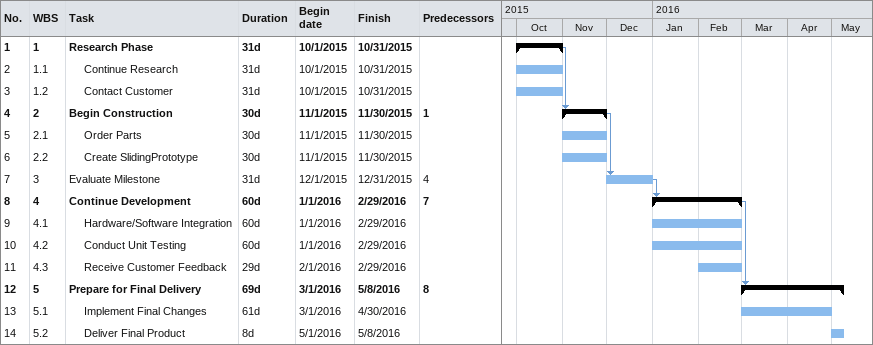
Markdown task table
| ID | WBS | Task | Duration | Start | Finish | Predecessors |
|---|---|---|---|---|---|---|
| 1 | 1 | **Research Phase** | 31d | 2015-10-01 | 2015-10-31 |  |
| 2 | 1.1 | Continue Research | 31d | 2015-10-01 | 2015-10-31 |  |
| 3 | 1.2 | Contact Customer | 31d | 2015-10-01 | 2015-10-31 |  |
| 4 | 2 | **Begin Construction** | 30d | 2015-11-01 | 2015-11-30 | 1 |
| 5 | 2.1 | Order Parts | 30d | 2015-11-01 | 2015-11-30 |  |
| 6 | 2.2 | Create SlidingPrototype | 30d | 2015-11-01 | 2015-11-30 |  |
| 7 | 3 | Evaluate Milestone | 31d | 2015-12-01 | 2015-12-31 | 4 |
| 8 | 4 | **Continue Development** | 60d | 2016-01-01 | 2016-02-29 | 7 |
| 9 | 4.1 | Hardware/Software Integration | 60d | 2016-01-01 | 2016-02-29 |  |
| 10 | 4.2 | Conduct Unit Testing | 60d | 2016-01-01 | 2016-02-29 |  |
| 11 | 4.3 | Receive Customer Feedback | 29d | 2016-02-01 | 2016-02-29 |  |
| 12 | 5 | **Prepare for Final Delivery** | 69d | 2016-03-01 | 2016-05-08 | 8 |
| 13 | 5.1 | Implement Final Changes | 61d | 2016-03-01 | 2016-04-30 |  |
| 14 | 5.2 | Deliver Final Product | 8d | 2016-05-01 | 2016-05-08 |  |
